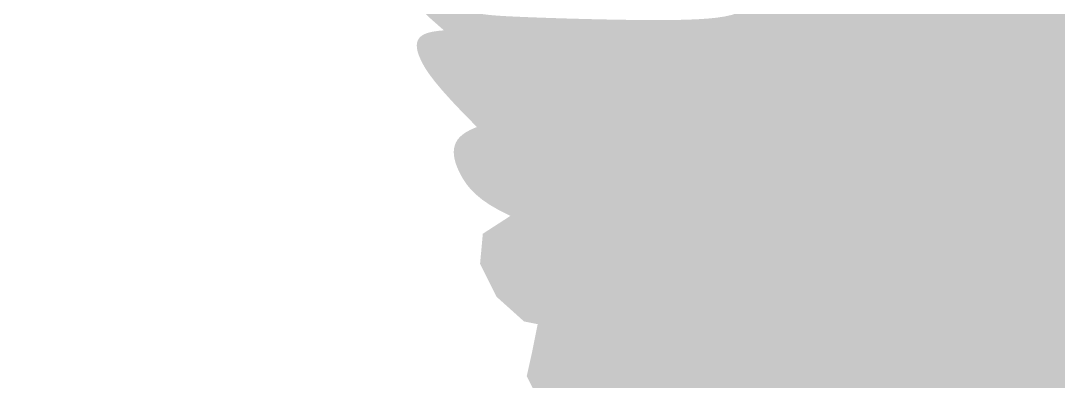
# Model space of a CAD drawing. Header units: millimetres. Extents: x -754 to 578, y -31 to 612.
# Drawn here: x -204.96 to -183.87, y 236.33 to 243.67 of the extents above; entities that cross this region are included whole.
import ezdxf

# ---------------------------------------------------------------- set-up
doc = ezdxf.new("R2010")
doc.units = ezdxf.units.MM
doc.layers.add('Images', color=7, linetype='Continuous')
doc.layers.add('magpiefill', color=3, linetype='Continuous')
picture_1 = doc.add_image_def('image11.jpg', size_in_pixel=(523, 700))

msp = doc.modelspace()

# ---------------------------------------------------------------- hatches: boundary and pattern name
at = {"layer": 'magpiefill', "true_color": 0x010101}
h = msp.add_hatch(color=18, dxfattribs=at)
h.dxf.hatch_style = 1
edge = h.paths.add_edge_path()
edge.add_line((-183.962828145885, 225.1641310465837), (-185.5509997714032, 225.0017711824827))
edge.add_line((-185.5509997714032, 225.0017711824827), (-188.2541343820467, 223.226319801045))
edge.add_line((-188.2541343820467, 223.2263198010449), (-193.81486294331, 219.2122550279875))
edge.add_line((-193.81486294331, 219.2122550279877), (-197.0586225035477, 216.124511711643))
edge.add_line((-197.0586225035477, 216.124511711643), (-197.5992474531419, 216.124511711643))
edge.add_line((-197.5992474531419, 216.124511711643), (-198.1398748684041, 216.587673721825))
edge.add_line((-198.1398748684041, 216.587673721825), (-198.2171070040602, 216.8964475407292))
edge.add_line((-198.2171070040602, 216.8964475407292), (-199.8389867841793, 215.6613509832867))
edge.add_line((-199.8389867841793, 215.6613509832867), (-202.0014915138921, 214.1174793251143))
edge.add_line((-202.0014915138921, 214.1174793251144), (-202.233187920861, 215.1209961592915))
edge.add_line((-202.233187920861, 215.1209961592915), (-202.1559557852048, 215.6613509832868))
edge.add_line((-202.1559557852048, 215.6613509832867), (-201.2291676916607, 216.6648665356382))
edge.add_line((-201.2291676916607, 216.6648665356383), (-200.9202391490357, 216.8964475407292))
edge.add_line((-200.9202391490357, 216.8964475407292), (-201.1519355560045, 217.0508344501813))
edge.add_line((-201.1519355560046, 217.0508344501814), (-202.6193510648109, 216.0473188978299))
edge.add_line((-202.6193510648109, 216.0473188978297), (-203.0055117430924, 216.3560927167339))
edge.add_line((-203.0055117430925, 216.3560927167339), (-203.0055117430925, 216.587673721825))
edge.add_line((-203.0055117430925, 216.587673721825), (-203.6233712940108, 216.587673721825))
edge.add_line((-203.6233712940108, 216.587673721825), (-203.8550677009796, 216.8964475407292))
edge.add_line((-203.8550677009797, 216.8964475407292), (-201.8470272425795, 217.9771571887196))
edge.add_line((-201.8470272425795, 217.9771571887196), (-201.4608665642984, 218.6718989221669))
edge.add_line((-201.4608665642984, 218.6718989221668), (-200.7657748777231, 219.289447841801))
edge.add_line((-200.765774877723, 219.289447841801), (-202.1559557852048, 219.0578668367099))
edge.add_line((-202.1559557852048, 219.0578668367098), (-201.0747034203484, 219.9841895752482))
edge.add_line((-201.0747034203484, 219.9841895752482), (-197.4447831818291, 222.0684160574158))
edge.add_line((-197.4447831818292, 222.0684160574159), (-194.0465593502788, 224.5386104541265))
edge.add_line((-194.0465593502788, 224.5386104541264), (-190.1849427047907, 226.7772238457459))
edge.add_line((-190.1849427047907, 226.7772238457459), (-187.8679712380968, 228.1667073126405))
edge.add_line((-187.8679712380967, 228.1667073126406), (-187.6362748311279, 229.0158372373657))
edge.add_line((-187.636274831128, 229.0158372373656), (-186.7867188732404, 229.5561920613607))
edge.add_line((-186.7867188732404, 229.5561920613607), (-185.8599307796966, 229.1702241468176))
edge.add_line((-185.8599307796966, 229.1702241468176), (-185.2420712287778, 229.2474182424565))
edge.add_line((-185.2420712287778, 229.2474182424565), (-183.9291224569526, 230.3281278904468))
edge.add_line((-183.9291224569526, 230.3281278904468), (-182.8478676264277, 231.0228696238943))
edge.add_line((-182.8478676264278, 231.0228696238942), (-182.7706354907716, 229.4789979657219))
edge.add_line((-182.7706354907716, 229.4789979657219), (-183.079566499065, 228.3210955039182))
edge.add_line((-183.079566499065, 228.3210955039181), (-183.3884950416903, 228.1667073126405))
edge.add_line((-183.3884950416903, 228.1667073126406), (-183.8518903212964, 228.3210955039183))
edge.add_line((-183.8518903212965, 228.3210955039181), (-184.4697474065468, 227.7035465842841))
edge.add_line((-184.4697474065468, 227.7035465842842), (-183.5164361165255, 226.8930303711103))
edge.add_line((-183.5164361165255, 226.8930303711103), (-183.3490394137245, 227.6180526684923))
edge.add_line((-183.3490394137245, 227.6180526684922), (-182.5678539787629, 228.064220236112))
edge.add_line((-182.567853978763, 228.064220236112), (-181.396077059155, 228.1199911820644))
edge.add_line((-181.3960770591549, 228.1199911820644), (-180.7264902479502, 227.8969073982545))
edge.add_line((-180.7264902479503, 227.8969073982547), (-180.7264902479503, 227.3949688846825))
edge.add_line((-180.7264902479503, 227.3949688846825), (-181.2844784353982, 227.1718851008727))
edge.add_line((-181.2844784353981, 227.1718851008726), (-182.3446591969174, 226.9488013170626))
edge.add_line((-182.3446591969174, 226.9488013170627), (-183.5722366612385, 226.0006952358709))
edge.add_line((-183.5722366612385, 226.0006952358708), (-183.5722366612385, 225.3314438844412))
edge.add_line((-183.5722366612385, 225.3314438844412), (-182.567853978763, 225.7218405061085))
edge.add_line((-182.567853978763, 225.7218405061085), (-180.1127015157901, 226.6699465873004))
edge.add_line((-180.1127015157901, 226.6699465873005), (-178.4945301011541, 227.5622817225397))
edge.add_line((-178.4945301011541, 227.5622817225397), (-176.8763611521869, 228.7334715875415))
edge.add_line((-176.8763611521869, 228.7334715875415), (-174.7559996291476, 230.2950580742105))
edge.add_line((-174.7559996291476, 230.2950580742105), (-175.8719784697115, 229.9046614525433))
edge.add_line((-175.8719784697114, 229.9046614525433), (-176.9321592312311, 229.514264830876))
edge.add_line((-176.9321592312311, 229.514264830876), (-178.048138071795, 229.7931195606384))
edge.add_line((-178.0481380717949, 229.7931195606384), (-179.0525207542704, 230.6296837499252))
edge.add_line((-179.0525207542705, 230.6296837499252), (-179.6663094864306, 231.856643279054))
edge.add_line((-179.6663094864305, 231.8566432790541), (-179.8895042682761, 233.2509169278657))
edge.add_line((-179.8895042682761, 233.2509169278656), (-179.6105089417179, 234.5336486847723))
edge.add_line((-179.6105089417179, 234.5336486847724), (-178.4387320221099, 235.8163804416791))
edge.add_line((-178.4387320221099, 235.816380441679), (-179.0525207542704, 235.593296657869))
edge.add_line((-179.0525207542705, 235.593296657869), (-181.9540652466025, 234.0874811171525))
edge.add_line((-181.9540652466025, 234.0874811171525), (-184.4650207199568, 232.6932074683409))
edge.add_line((-184.4650207199568, 232.6932074683409), (-185.8599924214104, 231.5777885492917))
edge.add_line((-185.8599924214104, 231.5777885492917), (-186.5853797773277, 230.5181418580203))
edge.add_line((-186.5853797773277, 230.5181418580204), (-187.3665652122892, 229.9046614525433))
edge.add_line((-187.3665652122892, 229.9046614525433), (-188.2035487262949, 229.6815776687334))
edge.add_line((-188.2035487262949, 229.6815776687335), (-188.7057413003667, 229.9046614525433))
edge.add_line((-188.7057413003667, 229.9046614525433), (-188.9847341612564, 230.239287128258))
edge.add_line((-188.9847341612564, 230.239287128258), (-188.9289360822122, 231.020079089767))
edge.add_line((-188.9289360822121, 231.0200790897669), (-188.3709478947642, 232.3028108466736))
edge.add_line((-188.3709478947643, 232.3028108466736), (-188.7615393794108, 233.1393750359607))
edge.add_line((-188.7615393794109, 233.1393750359607), (-188.8731380031681, 232.4143527385786))
edge.add_line((-188.873138003168, 232.4143527385786), (-189.3753281115713, 232.0797270628639))
edge.add_line((-189.3753281115713, 232.0797270628638), (-190.602905575892, 231.3547047654819))
edge.add_line((-190.602905575892, 231.3547047654819), (-190.9934970605385, 231.6335594952443))
edge.add_line((-190.9934970605385, 231.6335594952442), (-191.3840910108535, 231.856643279054))
edge.add_line((-191.3840910108535, 231.8566432790541), (-191.7746824955, 232.2470399007213))
edge.add_line((-191.7746824955, 232.2470399007213), (-191.942079198301, 232.8605203061983))
edge.add_line((-191.942079198301, 232.8605203061984), (-191.8862811192568, 233.2509169278657))
edge.add_line((-191.8862811192568, 233.2509169278656), (-192.3884712276605, 233.3624588197705))
edge.add_line((-192.3884712276606, 233.3624588197706), (-192.6674665542184, 233.5855426035804))
edge.add_line((-192.6674665542184, 233.5855426035804), (-193.0580605045337, 233.9759392252476))
edge.add_line((-193.0580605045337, 233.9759392252476), (-193.3928539101356, 234.4221067928675))
edge.add_line((-193.3928539101356, 234.4221067928674), (-193.2254572073347, 235.2586709821543))
edge.add_line((-193.2254572073347, 235.2586709821543), (-193.3928539101356, 235.2586709821543))
edge.add_line((-193.3928539101356, 235.2586709821543), (-193.8950440185394, 235.4259838200117))
edge.add_line((-193.8950440185394, 235.4259838200118), (-194.3972341269427, 235.8721513876314))
edge.add_line((-194.3972341269427, 235.8721513876314), (-194.6762294535009, 236.4298608471561))
edge.add_line((-194.6762294535009, 236.4298608471561), (-194.5646308297437, 236.9317993607283))
edge.add_line((-194.5646308297437, 236.9317993607283), (-194.4530346716554, 237.4895088202528))
edge.add_line((-194.4530346716554, 237.4895088202528), (-194.7320275325451, 237.5452797662053))
edge.add_line((-194.732027532545, 237.5452797662054), (-195.290018185661, 238.0472182797775))
edge.add_line((-195.290018185661, 238.0472182797775), (-195.6248115912634, 238.7164683493816))
edge.add_line((-195.6248115912634, 238.7164683493816), (-195.5690135122192, 239.3299487548587))
edge.add_line((-195.5690135122192, 239.3299487548587), (-194.6204313744567, 239.9434291603358))
edge.add_line((-194.6204313744567, 239.9434291603357), (-193.337053365423, 240.6126805117653))
edge.add_line((-193.337053365423, 240.6126805117654), (-192.4442717723732, 241.3377028091473))
edge.add_line((-192.4442717723732, 241.3377028091473), (-191.6630863374117, 242.0069541605769))
edge.add_line((-191.6630863374117, 242.006954160577), (-191.5514877136549, 242.1184960524818))
edge.add_line((-191.5514877136549, 242.1184960524819), (-191.2724923870967, 242.2300379443868))
edge.add_line((-191.2724923870967, 242.2300379443867), (-190.9376989814943, 242.5088926741491))
edge.add_line((-190.9376989814943, 242.5088926741491), (-190.8819009024502, 242.7319764579589))
edge.add_line((-190.8819009024501, 242.7319764579589), (-190.8819009024501, 242.8992892958163))
edge.add_line((-190.8819009024501, 242.8992892958164), (-190.9376989814943, 243.1223730796262))
edge.add_line((-190.9376989814943, 243.1223730796262), (-191.1050956842953, 243.2896859174837))
edge.add_line((-191.1050956842953, 243.2896859174837), (-191.2724923870967, 243.4012278093886))
edge.add_line((-191.2724923870967, 243.4012278093885), (-191.4956896346107, 243.4569987553411))
edge.add_line((-191.4956896346107, 243.4569987553411), (-191.3282929318093, 243.568540647246))
edge.add_line((-191.3282929318093, 243.568540647246), (-191.1050956842953, 243.568540647246))
edge.add_line((-191.1050956842953, 243.568540647246), (-190.8819009024501, 243.6243115931984))
edge.add_line((-190.8819009024501, 243.6243115931984), (-190.4913069521351, 243.6243115931984))
edge.add_line((-190.4913069521352, 243.6243115931984), (-190.2681121702897, 243.6243115931984))
edge.add_line((-190.2681121702897, 243.6243115931984), (-190.1007154674887, 243.6800825391509))
edge.add_line((-190.1007154674887, 243.6800825391508), (-189.9333187646873, 243.7916244310557))
edge.add_line((-189.9333187646873, 243.7916244310559), (-189.8217201409305, 244.0704791608182))
edge.add_line((-189.8217201409305, 244.0704791608182), (-189.7659195962179, 244.2377919986754))
edge.add_line((-189.7659195962179, 244.2377919986754), (-189.9891168437315, 244.4608757824854))
edge.add_line((-189.9891168437315, 244.4608757824855), (-190.7145041996488, 244.8512724041528))
edge.add_line((-190.7145041996488, 244.8512724041527), (-189.7659195962179, 244.6281886203427))
edge.add_line((-189.7659195962179, 244.6281886203427), (-189.2637294878142, 244.5166467284378))
edge.add_line((-189.2637294878141, 244.5166467284378), (-188.9847341612563, 244.6839595662952))
edge.add_line((-188.9847341612564, 244.6839595662952), (-188.9847341612564, 244.7955014582001))
edge.add_line((-188.9847341612564, 244.7955014582002), (-188.9847341612564, 245.0743561879625))
edge.add_line((-188.9847341612564, 245.0743561879625), (-189.1521333297258, 245.1858980798674))
edge.add_line((-189.1521333297258, 245.1858980798674), (-189.2637294878141, 245.4647528096297))
edge.add_line((-189.2637294878141, 245.4647528096298), (-188.817337458455, 245.4089818636772))
edge.add_line((-188.8173374584551, 245.4089818636772), (-188.5941426766099, 245.4089818636772))
edge.add_line((-188.5941426766099, 245.4089818636772), (-188.2593492710076, 245.4089818636772))
edge.add_line((-188.2593492710075, 245.4089818636772), (-188.2593492710075, 245.5205237555821))
edge.add_line((-188.2593492710075, 245.5205237555821), (-188.3151473500517, 245.855149431297))
edge.add_line((-188.3151473500517, 245.8551494312971), (-188.4267459738085, 246.0782319332814))
edge.add_line((-188.4267459738085, 246.0782319332813), (-188.4825440528526, 246.3570866630436))
edge.add_line((-188.4825440528527, 246.3570866630436), (-188.2035487262949, 246.3570866630436))
edge.add_line((-188.2035487262949, 246.3570866630436), (-187.9803539444493, 246.4128576089959))
edge.add_line((-187.9803539444493, 246.412857608996), (-187.8687553206925, 246.5801704468535))
edge.add_line((-187.8687553206925, 246.5801704468535), (-187.8129572416484, 246.9705670685208))
edge.add_line((-187.8129572416483, 246.9705670685208), (-187.7571591626042, 247.0821089604256))
edge.add_line((-187.7571591626042, 247.0821089604256), (-187.5339619150902, 247.0821089604256))
edge.add_line((-187.5339619150902, 247.0821089604256), (-187.3665652122892, 247.0821089604256))
edge.add_line((-187.3665652122892, 247.0821089604256), (-187.254966588532, 247.1936508523305))
edge.add_line((-187.2549665885319, 247.1936508523305), (-187.087569885731, 247.1936508523305))
edge.add_line((-187.087569885731, 247.1936508523305), (-187.0317718066868, 247.4725055820929))
edge.add_line((-187.0317718066868, 247.472505582093), (-187.0317718066868, 247.5840474739979))
edge.add_line((-187.0317718066868, 247.5840474739978), (-187.310767133245, 247.6955893659027))
edge.add_line((-187.310767133245, 247.6955893659027), (-187.087569885731, 247.8071312578076))
edge.add_line((-187.087569885731, 247.8071312578076), (-186.9201731829296, 247.8071312578076))
edge.add_line((-186.9201731829297, 247.8071312578076), (-186.6969784010845, 247.7513603118553))
edge.add_line((-186.6969784010845, 247.7513603118553), (-186.4179830745263, 247.6955893659027))
edge.add_line((-186.4179830745263, 247.6955893659027), (-186.0273915898798, 247.7513603118553))
edge.add_line((-186.0273915898798, 247.7513603118553), (-185.4694009367639, 247.8629022037602))
edge.add_line((-185.4694009367638, 247.8629022037601), (-185.1904056102057, 247.8629022037601))
edge.add_line((-185.1904056102056, 247.8629022037601), (-185.1904056102056, 247.6398184199503))
edge.add_line((-185.1904056102056, 247.6398184199504), (-185.1346075311615, 247.360963690188))
edge.add_line((-185.1346075311615, 247.360963690188), (-184.7440135808465, 247.1936508523305))
edge.add_line((-184.7440135808465, 247.1936508523305), (-184.2418234724428, 247.360963690188))
edge.add_line((-184.2418234724428, 247.360963690188), (-183.962828145885, 247.0263380144733))
edge.add_line((-183.962828145885, 247.0263380144733), (-183.5718396886035, 246.6374629196819))
edge.add_arc((-280.4371677586878, 190.0840839330436), 112.165843539517, 24.7196834331034, 30.277882808560207, ccw=False)
edge.add_arc((-176.7362248807561, 238.4804996146605), 2.34770697077903, 219.4264190677759, 277.5112522925736)
edge.add_arc((-174.1990015674482, 234.107992672581), 3.025916043660005, 76.09792839104102, 137.4828955815185, ccw=False)
edge.add_arc((-174.363699671963, 230.4072776329092), 6.697621683522432, 60.01917854986198, 82.34898294536907, ccw=False)
edge.add_arc((-174.27323199147, 226.3436893305659), 10.3885879204781, 55.16074552816218, 71.73216053091483, ccw=False)
edge.add_arc((-168.6272360603464, 229.9240189890295), 4.954608585265596, 86.65890143975243, 120.31950619075)
edge.add_arc((-167.1102780490694, 227.4735523597912), 7.836037325723806, 120.8490791888012, 144.9821508602809)
edge.add_arc((-172.469045772773, 231.4076116923318), 1.198890831365216, 152.0183299640194, 206.9559763139688)
edge.add_arc((-264.1162404005846, 120.4379487420404), 142.82303879835, 45.89312228263083, 50.63922831697852, ccw=False)
edge.add_line((-164.7115489902533, 222.9909971473013), (-164.823786222162, 222.5428978686437))
edge.add_line((-164.823786222162, 222.5428978686435), (-164.6563895193607, 222.3198140848337))
edge.add_line((-164.6563895193606, 222.3198140848338), (-164.1541969452888, 222.1525012469764))
edge.add_line((-164.1541969452888, 222.1525012469763), (-164.3215936480898, 221.8178755712616))
edge.add_line((-164.3215936480898, 221.8178755712616), (-164.0983988662447, 221.5390208414993))
edge.add_line((-164.0983988662447, 221.5390208414993), (-163.9868002424875, 221.2601661117369))
edge.add_line((-163.9868002424876, 221.2601661117369), (-164.3773941928025, 220.9255404360222))
edge.add_line((-164.3773941928025, 220.9255404360221), (-164.4331922718466, 220.5909147603072))
edge.add_line((-164.4331922718466, 220.5909147603072), (-164.2657955690457, 220.2562890845925))
edge.add_line((-164.2657955690457, 220.2562890845926), (-164.7121875984048, 220.0889762467352))
edge.add_line((-164.7121875984048, 220.0889762467351), (-165.158579627764, 220.20051813864))
edge.add_line((-165.158579627764, 220.20051813864), (-165.1027815487198, 219.8101215169728))
edge.add_line((-165.1027815487198, 219.8101215169728), (-165.7165678152119, 219.6428086791155))
edge.add_line((-165.7165678152119, 219.6428086791155), (-165.9955631417701, 219.8101215169727))
edge.add_line((-165.99556314177, 219.8101215169728), (-166.162959844571, 219.8658924629253))
edge.add_line((-166.162959844571, 219.8658924629253), (-166.330356547372, 219.6428086791155))
edge.add_line((-166.330356547372, 219.6428086791155), (-166.6093518739302, 219.4197248953054))
edge.add_line((-166.6093518739302, 219.4197248953054), (-166.8883472004883, 219.5312667872105))
edge.add_line((-166.8883472004884, 219.5312667872106), (-167.6137345564057, 219.0293282736384))
edge.add_line((-167.6137345564057, 219.0293282736384), (-167.6137345564057, 219.2524120574482))
edge.add_line((-167.6137345564057, 219.2524120574483), (-168.1159246648091, 219.6985796250679))
edge.add_line((-168.115924664809, 219.6985796250678), (-168.115924664809, 219.9216634088778))
edge.add_line((-168.115924664809, 219.9216634088778), (-168.2275232885662, 219.8101215169727))
edge.add_line((-168.2275232885662, 219.8101215169728), (-168.5623166941682, 219.3081830034006))
edge.add_line((-168.5623166941682, 219.3081830034006), (-168.5623166941682, 218.9735573276859))
edge.add_line((-168.5623166941682, 218.9735573276858), (-168.5623166941682, 218.2485350303039))
edge.add_line((-168.5623166941682, 218.2485350303039), (-168.9529081788147, 218.2485350303039))
edge.add_line((-168.9529081788147, 218.2485350303039), (-169.1203048816161, 218.4158478681612))
edge.add_line((-169.1203048816161, 218.4158478681611), (-169.1761054263287, 218.527389760066))
edge.add_line((-169.1761054263287, 218.527389760066), (-169.7340936137762, 218.6947025979234))
edge.add_line((-169.7340936137762, 218.6947025979235), (-170.0130889403344, 218.862015435781))
edge.add_line((-170.0130889403343, 218.862015435781), (-170.1246875640915, 218.7504735438761))
edge.add_line((-170.1246875640915, 218.7504735438761), (-170.1246875640915, 218.4716188141137))
edge.add_line((-170.1246875640915, 218.4716188141137), (-170.4594809696935, 218.0254512464938))
edge.add_line((-170.4594809696935, 218.0254512464938), (-170.6826757515391, 218.1927640843513))
edge.add_line((-170.6826757515391, 218.1927640843514), (-170.6826757515391, 218.3600769222088))
edge.add_line((-170.6826757515391, 218.3600769222088), (-171.3522650284122, 218.1927640843513))
edge.add_line((-171.3522650284123, 218.1927640843514), (-171.6870584340146, 217.8023674626841))
edge.add_line((-171.6870584340145, 217.8023674626841), (-172.412443324263, 217.5235127329217))
edge.add_line((-172.4124433242631, 217.5235127329217), (-172.7472367298654, 217.6908255707791))
edge.add_line((-172.7472367298654, 217.6908255707792), (-172.9146358983352, 217.9696803005416))
edge.add_line((-172.9146358983353, 217.9696803005415), (-173.1936287592246, 217.9696803005415))
edge.add_line((-173.1936287592246, 217.9696803005415), (-173.8074174913851, 217.4677417869694))
edge.add_line((-173.8074174913851, 217.4677417869693), (-174.3654081445014, 216.9100323274446))
edge.add_line((-174.3654081445014, 216.9100323274446), (-174.9233963319489, 216.240780976015))
edge.add_line((-174.923396331949, 216.240780976015), (-175.3697883613081, 215.6830715164905))
edge.add_line((-175.3697883613081, 215.6830715164905), (-175.7603823116231, 215.2926761766488))
edge.add_line((-175.760382311623, 215.2926761766487), (-176.3183704990709, 215.1253633387913))
edge.add_line((-176.318370499071, 215.1253633387913), (-176.8205630731428, 215.2369052306962))
edge.add_line((-176.8205630731428, 215.2369052306962), (-177.1553564787451, 215.5715296245856))
edge.add_line((-177.1553564787451, 215.5715296245856), (-177.4901498843475, 215.9061553003003))
edge.add_line((-177.4901498843474, 215.9061553003003), (-177.6575465871484, 216.4080938138725))
edge.add_line((-177.6575465871484, 216.4080938138725), (-177.9365419137065, 216.7984904355397))
edge.add_line((-177.9365419137066, 216.7984904355398), (-178.2155372402648, 216.8542613814923))
edge.add_line((-178.2155372402648, 216.8542613814923), (-178.5503306458671, 216.9658032733972))
edge.add_line((-178.5503306458671, 216.9658032733971), (-178.8293235067565, 216.9658032733971))
edge.add_line((-178.8293235067565, 216.9658032733971), (-179.3315160808286, 217.7465965167317))
edge.add_line((-179.3315160808286, 217.7465965167318), (-179.8337061892319, 218.4158478681612))
edge.add_line((-179.8337061892319, 218.4158478681611), (-180.0569009710771, 218.4158478681611))
edge.add_line((-180.0569009710771, 218.4158478681611), (-180.5032930004366, 218.6389316519711))
edge.add_line((-180.5032930004367, 218.6389316519711), (-181.2844784353982, 219.3639539493531))
edge.add_line((-181.2844784353981, 219.3639539493531), (-181.5076756829117, 219.6985796250679))
edge.add_line((-181.5076756829117, 219.6985796250678), (-181.6192718410001, 219.9216634088778))
edge.add_line((-181.6192718410001, 219.9216634088778), (-181.6750723857131, 220.2562890845925))
edge.add_line((-181.6750723857131, 220.2562890845926), (-181.8982671675583, 220.2562890845926))
edge.add_line((-181.8982671675583, 220.2562890845926), (-182.400457275962, 220.4236019224501))
edge.add_line((-182.400457275962, 220.42360192245), (-182.4562578206746, 220.5351438143549))
edge.add_line((-182.4562578206746, 220.5351438143549), (-182.6794526025198, 220.8697694900696))
edge.add_line((-182.6794526025198, 220.8697694900696), (-182.735250681564, 220.9813113819745))
edge.add_line((-182.735250681564, 220.9813113819745), (-183.0142460081221, 221.5947917874516))
edge.add_line((-183.0142460081222, 221.5947917874516), (-183.3490394137245, 221.8178755712616))
edge.add_line((-183.3490394137245, 221.8178755712616), (-183.5164361165254, 221.9851884091189))
edge.add_line((-183.5164361165255, 221.9851884091189), (-183.7396333640394, 222.3198140848338))
edge.add_line((-183.7396333640395, 222.3198140848338), (-183.8512319877963, 222.7659816524535))
edge.add_line((-183.8512319877963, 222.7659816524535), (-183.8512319877963, 223.0448351003903))
edge.add_line((-183.8512319877963, 223.0448351003903), (-183.4606380374813, 223.602544559915))
edge.add_line((-183.4606380374813, 223.6025445599149), (-183.6280347402826, 223.5467736139623))
edge.add_line((-183.6280347402827, 223.5467736139624), (-184.0186286905976, 223.9929411815822))
edge.add_line((-184.0186286905976, 223.9929411815822), (-184.0744267696418, 224.3833378032494))
edge.add_line((-184.0744267696418, 224.3833378032495), (-183.6280347402827, 225.0525891546789))
edge.add_line((-183.6280347402827, 225.0525891546788), (-183.962828145885, 225.1641310465837))
at = {"layer": 'magpiefill'}
h = msp.add_hatch(color=253, dxfattribs=at)
h.dxf.hatch_style = 1
h.paths.add_polyline_path([(-189.9891168437315, 244.4608757824855), (-190.7145041996489, 244.8512724041528), (-191.1221660728763, 244.8824578763254), (-191.5973737918874, 244.9171463003118), (-192.1226932597662, 244.9537842128879), (-192.680690379596, 244.9908181508299), (-193.2539310544603, 245.0266946509138), (-193.8249811874427, 245.0598602499154), (-194.3764066816267, 245.0887614846111), (-194.8907734400959, 245.1118448917769), (-195.3538005872879, 245.1275727699858), (-195.763820133057, 245.1344704649988), (-196.1223173086115, 245.1310790843741), (-196.4307773451596, 245.1159397356695), (-196.6906854739098, 245.0875935264432), (-196.9035269260704, 245.0445815642531), (-197.0707869328498, 244.9854449566572), (-197.1939507254563, 244.9087248112138), (-197.2737033757229, 244.8129293369351), (-197.3075293179818, 244.696435148652), (-197.29211282719, 244.5575859626499), (-197.2241381783043, 244.3947254952138), (-197.1002896462816, 244.206197462629), (-196.917251506079, 243.9903455811808), (-196.671708032653, 243.7455135671543), (-196.360343500961, 243.470045136835), (-196.2745365863145, 243.4772697325817), (-196.0412689838373, 243.4882200241045), (-195.7473626511261, 243.4950239887231), (-195.3846231578686, 243.4978095999668), (-194.949688706252, 243.4968341441845), (-194.4585280284637, 243.4928721590008), (-193.9319424891907, 243.4868274948601), (-193.3907334531205, 243.4796040022062), (-192.8557022849401, 243.4721055314833), (-192.3476503493368, 243.4652359331354), (-191.887379010998, 243.4598990576066), (-191.495689634611, 243.456998755341), (-191.3282929318093, 243.568540647246), (-191.1050956842953, 243.568540647246), (-190.8819009024501, 243.6243115931984), (-190.4913069521352, 243.6243115931984), (-190.2681121702897, 243.6243115931984), (-190.1007154674887, 243.6800825391508), (-189.9333187646873, 243.7916244310559), (-189.8217201409305, 244.0704791608182), (-189.7659195962179, 244.2377919986754)])
h.paths.add_polyline_path([(-196.1205071073604, 244.3406001950388), (-196.1144722422472, 244.4085711204821), (-196.0970505667393, 244.4745712534632), (-196.0660569015521, 244.5377047819581), (-196.018981704056, 244.5971526779533), (-195.9533154316215, 244.6520959134351), (-195.866548541619, 244.7017154603901), (-195.7561714914188, 244.7451922908045), (-195.6196747383913, 244.7817073766647), (-195.454548739907, 244.8104416899573), (-195.2593253278921, 244.8308492114698), (-195.0367018324958, 244.8434759571955), (-194.7904169584234, 244.8491409519284), (-194.5242094103798, 244.8486632204628), (-194.2418178930703, 244.8428617875931), (-193.9469811111999, 244.8325556781137), (-193.6434377694737, 244.8185639168186), (-193.334926572597, 244.8017055285023), (-193.0251520805915, 244.7826630348999), (-192.7176822747463, 244.761572945509), (-192.4160509916673, 244.7384352667683), (-192.1237920679604, 244.7132500051165), (-191.8444393402315, 244.6860171669921), (-191.5815266450863, 244.6567367588338), (-191.3385878191309, 244.62540878708), (-191.119156698971, 244.5920332581696), (-190.925913538053, 244.5565931135793), (-190.7581242571861, 244.5190030349403), (-190.6142011940196, 244.4791606389217), (-190.4925566862031, 244.436963542193), (-190.3916030713861, 244.3923093614237), (-190.3097526872183, 244.3450957132828), (-190.245417871349, 244.2952202144399), (-190.197010961428, 244.2425804815642), (-190.1633540148273, 244.1872874216143), (-190.1449079678098, 244.1303051027042), (-190.1425434763611, 244.0728108832375), (-190.157131196467, 244.0159821216172), (-190.1895417841127, 243.9609961762469), (-190.2406458952841, 243.9090304055298), (-190.3113141859666, 243.8612621678691), (-190.4024173121458, 243.8188688216682), (-190.5149283599803, 243.7827632460589), (-190.6502301363205, 243.7528004030866), (-190.8098078781895, 243.7285707755252), (-190.9951468226108, 243.7096648461487), (-191.2077322066079, 243.6956730977308), (-191.4490492672038, 243.6861860130457), (-191.720583241422, 243.680794074867), (-192.0238193662859, 243.6790877659688), (-192.3583479201344, 243.680649038522), (-192.7161793465692, 243.6850257222867), (-193.0874291305075, 243.6917571164192), (-193.4622127568667, 243.7003825200766), (-193.830645710564, 243.7104412324156), (-194.1828434765168, 243.7214725525931), (-194.5089215396423, 243.733015779766), (-194.7989953848579, 243.744610213091), (-195.045647357645, 243.7560510971745), (-195.2513272457415, 243.7681574584203), (-195.4209516974496, 243.7820042686818), (-195.5594373610712, 243.7986664998125), (-195.6717008849083, 243.8192191236655), (-195.7626589172632, 243.8447371120944), (-195.837228106438, 243.8762954369525), (-195.9003251007345, 243.9149690700931), (-195.9559532133114, 243.9614405327147), (-196.0044624167531, 244.0148225433961), (-196.0452893485003, 244.0738353700613), (-196.0778706459938, 244.1371992806343), (-196.1016429466745, 244.2036345430388), (-196.1160428879831, 244.2718614251991)], flags=16)
h = msp.add_hatch(color=253, dxfattribs=at)
h.dxf.hatch_style = 1
h.paths.add_polyline_path([(-190.8819009024501, 242.8992892958164), (-190.9376989814943, 243.1223730796262), (-191.1050956842953, 243.2896859174837), (-191.2724923870967, 243.4012278093885), (-191.49568963461, 243.456998755341), (-191.887379010998, 243.4598990576066), (-192.347650349337, 243.4652359331354), (-192.8557022849401, 243.4721055314833), (-193.3907334531205, 243.4796040022062), (-193.9319424891907, 243.4868274948601), (-194.4585280284637, 243.4928721590008), (-194.949688706252, 243.4968341441845), (-195.3846231578686, 243.4978095999668), (-195.7473626511261, 243.4950239887231), (-196.0412689838373, 243.4882200241045), (-196.2745365863145, 243.4772697325817), (-196.4553598888706, 243.462045140625), (-196.5919333218181, 243.4424182747048), (-196.6924513154696, 243.4182611612917), (-196.7651083001377, 243.3894458268562), (-196.818098706135, 243.3558442978686), (-196.8582853691027, 243.3172902082577), (-196.8872047459965, 243.2734636217853), (-196.9050616991005, 243.2240062096711), (-196.9120610906991, 243.1685596431352), (-196.9084077830766, 243.1067655933975), (-196.8943066385171, 243.0382657316779), (-196.869962519305, 242.9627017291964), (-196.8355802877245, 242.8797152571729), (-196.7903179641621, 242.7881593708641), (-196.7291462014139, 242.683732661675), (-196.6459888103783, 242.5613451050471), (-196.5347696019538, 242.4159066764222), (-196.3894123870387, 242.2423273512416), (-196.2038409765314, 242.0355171049473), (-195.9719791813303, 241.7903859129807), (-195.687750812334, 241.5018437507835), (-195.5987695550617, 241.5343212568377), (-195.4560586795149, 241.5779473644854), (-195.2937324437758, 241.6204217007094), (-195.1122517821691, 241.6618210554221), (-194.9120776290193, 241.702222218536), (-194.6936709186509, 241.7417019799636), (-194.4574925853887, 241.7803371296173), (-194.204003563557, 241.8182044574095), (-193.9336647874805, 241.8553807532528), (-193.647772266896, 241.8917195053486), (-193.3509623131892, 241.9261809950553), (-193.0487063131582, 241.9575022020199), (-192.7464756536008, 241.9844201058897), (-192.4497417213151, 242.005671686312), (-192.1639759030989, 242.0199939229342), (-191.8946495857504, 242.0261237954032), (-191.6472341560675, 242.0227982833665), (-191.5514877136549, 242.1184960524819), (-191.2724923870967, 242.2300379443867), (-190.9376989814943, 242.5088926741491), (-190.8819009024501, 242.7319764579589)])
h.paths.add_polyline_path([(-195.4900579931707, 242.7194581963735), (-195.4732936088718, 242.7912597917345), (-195.446900796068, 242.8589662212731), (-195.4110844112287, 242.9221679774213), (-195.3660493108228, 242.9804555526107), (-195.31200035132, 243.033419439273), (-195.2491423891892, 243.0806501298404), (-195.1772705611771, 243.1218831514796), (-195.0945411251396, 243.1574341702987), (-194.99870061921, 243.1877638871407), (-194.8874955815214, 243.2133330028489), (-194.7586725502069, 243.2346022182666), (-194.6099780634, 243.2520322342367), (-194.4391586592338, 243.2660837516025), (-194.2439608758415, 243.2772174712073), (-194.0236250238235, 243.2858087787442), (-193.7833665036495, 243.2918917993075), (-193.5298944882561, 243.2954153428416), (-193.2699181505803, 243.2963282192905), (-193.0101466635587, 243.2945792385989), (-192.7572892001281, 243.2901172107107), (-192.5180549332255, 243.2828909455708), (-192.2991530357874, 243.272849253123), (-192.1058245165535, 243.2599494755245), (-191.9374377274749, 243.244183083782), (-191.7918928563056, 243.2255500811146), (-191.6670900907994, 243.2040504707417), (-191.5609296187102, 243.1796842558827), (-191.471311627792, 243.1524514397568), (-191.3961363057985, 243.1223520255835), (-191.3333038404837, 243.0893860165818), (-191.2809875654373, 243.053613136093), (-191.2384533975914, 243.0153319879466), (-191.205240399714, 242.9749008960933), (-191.1808876345729, 242.9326781844845), (-191.1649341649363, 242.8890221770711), (-191.156919053572, 242.8442911978044), (-191.1563813632478, 242.7988435706355), (-191.1628601567319, 242.7530376195155), (-191.1760822843117, 242.707223137256), (-191.196525746354, 242.6617157921114), (-191.2248563307449, 242.6168227211961), (-191.261739825371, 242.572851061625), (-191.3078420181184, 242.530107950513), (-191.3638286968735, 242.4889005249749), (-191.4303656495227, 242.4495359221251), (-191.5081186639524, 242.4123212790785), (-191.5978303538282, 242.3774613539116), (-191.700550635934, 242.344751388548), (-191.8174062528334, 242.3138842458728), (-191.9495239470897, 242.2845527887714), (-192.0980304612662, 242.256449880129), (-192.2640525379263, 242.2292683828307), (-192.4487169196333, 242.202701159762), (-192.6531503489508, 242.176441073808), (-192.8772077252702, 242.1502663030038), (-193.1156565752959, 242.1242962859837), (-193.3619925825603, 242.0987357765317), (-193.6097114305961, 242.0737895284322), (-193.8523088029351, 242.0496622954689), (-194.0832803831106, 242.0265588314262), (-194.2961218546544, 242.004683890088), (-194.4843289010995, 241.9842422252387), (-194.643129981536, 241.9656433503483), (-194.774684657287, 241.9501158176315), (-194.8828852652331, 241.9390929389896), (-194.9716241422552, 241.9340080263234), (-195.044793625234, 241.9362943915338), (-195.1062860510505, 241.947385346522), (-195.1599937565854, 241.9687142031887), (-195.2098090787194, 242.0017142734352), (-195.2587622366994, 242.0472472511662), (-195.3064349792352, 242.103888358303), (-195.351546937403, 242.1696411987708), (-195.3928177422786, 242.2425093764949), (-195.4289670249378, 242.3204964954004), (-195.4587144164567, 242.4016061594124), (-195.480779547911, 242.4838419724564), (-195.4938820503768, 242.5652075384574), (-195.4969890924954, 242.6439709427584)], flags=16)
h = msp.add_hatch(color=255, dxfattribs=at)
h.dxf.hatch_style = 1
h.paths.add_polyline_path([(-191.196525746354, 242.6617157921114), (-191.1760822843117, 242.707223137256), (-191.1628601567319, 242.7530376195155), (-191.1563813632478, 242.7988435706355), (-191.156919053572, 242.8442911978044), (-191.1649341649363, 242.8890221770711), (-191.1808876345729, 242.9326781844845), (-191.205240399714, 242.9749008960933), (-191.2384533975914, 243.0153319879466), (-191.2809875654373, 243.053613136093), (-191.3333038404837, 243.0893860165818), (-191.3961363057985, 243.1223520255835), (-191.4713116277919, 243.1524514397568), (-191.5609296187102, 243.1796842558827), (-191.6670900907994, 243.2040504707417), (-191.7918928563056, 243.2255500811146), (-191.9374377274749, 243.244183083782), (-192.1058245165535, 243.2599494755245), (-192.2991530357874, 243.272849253123), (-192.5180549332255, 243.2828909455708), (-192.7572892001281, 243.2901172107107), (-193.0101466635587, 243.2945792385989), (-193.2699181505803, 243.2963282192905), (-193.5298944882561, 243.2954153428416), (-193.7833665036495, 243.2918917993075), (-194.0236250238235, 243.2858087787442), (-194.2439608758415, 243.2772174712073), (-194.4391586592338, 243.2660837516025), (-194.6099780634, 243.2520322342367), (-194.7586725502069, 243.2346022182666), (-194.8874955815214, 243.2133330028489), (-194.99870061921, 243.1877638871407), (-195.0945411251396, 243.1574341702987), (-195.1772705611771, 243.1218831514796), (-195.2491423891892, 243.0806501298404), (-195.31200035132, 243.033419439273), (-195.3660493108228, 242.9804555526107), (-195.4110844112287, 242.9221679774213), (-195.446900796068, 242.8589662212731), (-195.4732936088718, 242.7912597917345), (-195.4900579931707, 242.7194581963735), (-195.4969890924954, 242.6439709427584), (-195.4938820503768, 242.5652075384574), (-195.480779547911, 242.4838419724564), (-195.4587144164567, 242.4016061594124), (-195.4289670249378, 242.3204964954004), (-195.3928177422786, 242.2425093764949), (-195.351546937403, 242.1696411987708), (-195.3064349792352, 242.103888358303), (-195.2587622366994, 242.0472472511662), (-195.2098090787194, 242.0017142734352), (-195.1599937565854, 241.9687142031887), (-195.1062860510505, 241.947385346522), (-195.044793625234, 241.9362943915338), (-194.9716241422552, 241.9340080263234), (-194.8828852652331, 241.9390929389896), (-194.774684657287, 241.9501158176315), (-194.643129981536, 241.9656433503483), (-194.4843289010995, 241.9842422252387), (-194.2961218546545, 242.004683890088), (-194.0832803831105, 242.0265588314262), (-193.8523088029351, 242.0496622954689), (-193.6097114305958, 242.0737895284322), (-193.3619925825603, 242.0987357765317), (-193.1156565752959, 242.1242962859837), (-192.8772077252702, 242.1502663030038), (-192.6531503489508, 242.176441073808), (-192.4487169196333, 242.202701159762), (-192.2640525379261, 242.2292683828307), (-192.0980304612661, 242.256449880129), (-191.9495239470897, 242.2845527887714), (-191.8174062528334, 242.3138842458728), (-191.700550635934, 242.344751388548), (-191.5978303538282, 242.3774613539116), (-191.5081186639524, 242.4123212790785), (-191.4303656495227, 242.4495359221251), (-191.3638286968735, 242.4889005249749), (-191.3078420181184, 242.530107950513), (-191.261739825371, 242.572851061625), (-191.2248563307449, 242.6168227211961)])
h = msp.add_hatch(color=253, dxfattribs=at)
h.dxf.hatch_style = 1
h.paths.add_polyline_path([(-194.0936846412147, 240.4791858868814), (-194.2979168383813, 240.5982521937262), (-194.444221003706, 240.7143745631496), (-194.5390423271793, 240.8265420957379), (-194.5888259987913, 240.9337438920773), (-194.6000172085325, 241.0349690527542), (-194.5790611463934, 241.1292066783547), (-194.532403002364, 241.2154458694651), (-194.465814953351, 241.2929380570011), (-194.3823771239259, 241.3619839931976), (-194.2844966255759, 241.4231467606186), (-194.1745805697885, 241.4769894418281), (-194.0550360680514, 241.5240751193904), (-193.9282702318518, 241.5649668758697), (-193.7966901726772, 241.6002277938303), (-193.6627030020152, 241.6304209558359), (-193.5285749892596, 241.6559942692404), (-193.3960090354302, 241.6769349405536), (-193.2665671994531, 241.6931150010752), (-193.1418115402547, 241.7044064821045), (-193.0233041167609, 241.7106814149409), (-192.912606987898, 241.7118118308839), (-192.8112822125921, 241.7076697612327), (-192.7208918497695, 241.6981272372869), (-192.6424729172125, 241.6831357663488), (-192.5749622681273, 241.6629647597321), (-192.5167717145763, 241.637963104754), (-192.4663130686222, 241.6084796887312), (-192.4219981423272, 241.5748633989804), (-192.3822387477539, 241.5374631228184), (-192.3454466969647, 241.4966277475621), (-192.310033802022, 241.4527061605284), (-191.6630863374117, 242.006954160577), (-191.6472341560675, 242.0227982833665), (-191.8946495857504, 242.0261237954032), (-192.1639759030989, 242.0199939229342), (-192.4497417213151, 242.005671686312), (-192.7464756536008, 241.9844201058897), (-193.0487063131582, 241.9575022020199), (-193.3509623131892, 241.9261809950553), (-193.647772266896, 241.8917195053486), (-193.9336647874805, 241.8553807532528), (-194.204003563557, 241.8182044574095), (-194.4574925853887, 241.7803371296173), (-194.693670918651, 241.7417019799636), (-194.9120776290192, 241.702222218536), (-195.1122517821692, 241.6618210554221), (-195.2937324437758, 241.6204217007094), (-195.4560586795149, 241.5779473644854), (-195.5987695550617, 241.5343212568377), (-195.72171996157, 241.489445260542), (-195.8260280921062, 241.4431359491259), (-195.9131279652153, 241.3951885688055), (-195.9844535994417, 241.3453983657966), (-196.0414390133305, 241.2935605863151), (-196.0855182254264, 241.239470476577), (-196.1181252542741, 241.1829232827981), (-196.1406941184184, 241.1237142511943), (-196.1544369046857, 241.0616386263718), (-196.159677973029, 240.9964916464985), (-196.156519751683, 240.9280685481322), (-196.1450646688822, 240.856164567831), (-196.1254151528613, 240.7805749421528), (-196.0976736318549, 240.7010949076557), (-196.0619425340978, 240.6175197008976), (-196.0183242878244, 240.5296445584366), (-195.9661561088849, 240.4373561838812), (-195.9017143635909, 240.340907149041), (-195.8205102058695, 240.2406414927766), (-195.7180547896482, 240.136903253948), (-195.5898592688538, 240.0300364714159), (-195.4314347974136, 239.9203851840402), (-195.2382925292548, 239.8082934306814), (-195.0059436183043, 239.6941052501998), (-194.6204313744567, 239.9434291603357), (-193.8250792222157, 240.3581865420292)])
h = msp.add_hatch(color=251, dxfattribs=at)
h.dxf.hatch_style = 1
h.paths.add_polyline_path([(-191.1282997016226, 241.0754027875891), (-189.1374459670265, 241.8050166276348), (-191.0459192445738, 241.4870976928538), (-192.7631204926443, 241.0787677756656), (-193.337053365423, 240.6126805117654), (-192.3640016648176, 240.7460478807683)])
h.paths.add_polyline_path([(-190.2221171203553, 239.4286282534856), (-186.8445330589641, 241.1577415142942), (-189.0687956142087, 240.3343542472424), (-191.5401995405987, 239.5109669801907), (-193.5173231709641, 239.3462895267803), (-195.5670697045412, 239.331205881548), (-195.5690135122192, 239.3299487548587), (-195.6248115912634, 238.7164683493816), (-195.290018185661, 238.0472182797775), (-194.732027532545, 237.5452797662054), (-194.4530346716554, 237.4895088202528), (-193.1054208857217, 238.2758860796131)])
h.paths.add_polyline_path([(-189.974978195476, 237.699514992677), (-186.9269135160125, 239.7579831603063), (-190.4692584915006, 238.0288698994975), (-193.0230404286732, 237.2054826324457), (-194.497028497326, 237.2696466569177), (-194.5646308297437, 236.9317993607283), (-194.6762294535009, 236.4298608471561), (-194.3972341269427, 235.8721513876314), (-193.8950440185394, 235.4259838200118), (-193.3928539101356, 235.2586709821543), (-193.2701817998185, 235.2586709821543), (-192.3640016648176, 236.0527404585731)])
h.paths.add_polyline_path([(-190.5516389485494, 235.0646757381112), (-187.4211938120373, 237.699514992677), (-191.0459192445738, 235.476369371637), (-193.2898434055632, 234.9369012768908), (-193.3928539101356, 234.4221067928674), (-193.0580605045337, 233.9759392252476), (-192.6674665542184, 233.5855426035804), (-192.3884712276606, 233.3624588197706), (-192.2024438331734, 233.3211401096247), (-191.9520993795751, 233.7472548390895)])
h.paths.add_polyline_path([(-189.8102172813788, 233.9942710192051), (-189.8102172813788, 234.6529808328465), (-190.8811583304769, 233.4178999322689), (-191.9086922424056, 233.0941153512719), (-191.942079198301, 232.8605203061984), (-191.7746824955, 232.2470399007213), (-191.3840910108535, 231.8566432790541), (-190.9745569760574, 231.6227420575744), (-189.4806954531851, 232.6768513919222), (-191.1282997016226, 232.4298352118066)])
h.paths.add_polyline_path([(-187.2564328979404, 233.8295935657947), (-188.601221556682, 232.7960082328653), (-188.3709478947643, 232.3028108466736)], flags=17)
h.paths.add_polyline_path([(-186.1565892562176, 231.1445195488311), (-186.1031113917939, 232.1004803049861), (-185.1145507997442, 234.4883033794362), (-186.9269135160125, 231.9358028515757), (-188.9494230603227, 230.7334013385199), (-188.9847341612564, 230.239287128258), (-188.7057413003667, 229.9046614525433), (-188.2035487262949, 229.6815776687335), (-187.3665652122892, 229.9046614525433), (-186.5853797773277, 230.5181418580204)])
h.paths.add_polyline_path([(-183.0550467123307, 224.5253161763709), (-179.5127017368422, 226.0074132570641), (-181.3250644531111, 225.4310421701279), (-183.8979348996448, 224.6479424886901), (-184.0744267696418, 224.3833378032495), (-184.0186286905976, 223.9929411815822), (-183.8646907605357, 223.8171009982799)])
h.paths.add_polyline_path([(-182.4783859592574, 223.0432190956778), (-180.8307841570861, 223.4549127292035), (-178.6889020588899, 224.8546710831917), (-181.9017252061842, 223.7019289093191), (-183.6094627078541, 223.3900452971621), (-183.8512319877963, 223.0448351003903), (-183.8512319877963, 222.7659816524535), (-183.7396333640395, 222.3198140848338), (-183.5164361165255, 221.9851884091189), (-183.3490394137245, 221.8178755712616), (-183.1600049913315, 221.6919157598911), (-182.6431468733543, 222.3021705553313)])
h.paths.add_polyline_path([(-180.9955450711828, 221.4787820165407), (-179.5127017368422, 222.137493101921), (-177.9474803917197, 223.4549127292035), (-181.1603059852798, 221.9728156485104), (-182.9464931806779, 221.4458106824077), (-182.735250681564, 220.9813113819745), (-182.6794526025198, 220.8697694900696), (-182.4562578206746, 220.5351438143549), (-182.400457275962, 220.42360192245), (-181.8982671675583, 220.2562890845926), (-181.736966738353, 220.2562890845926), (-181.3250644531108, 220.6553947494887)])
h.paths.add_polyline_path([(-177.3708196386463, 221.3141045631303), (-174.5698963303284, 223.7842676360243), (-176.7117784285247, 222.3021705553313), (-180.0893624899154, 220.5730560227837), (-181.6435291616821, 220.0671301308604), (-181.6192718410001, 219.9216634088778), (-181.5076756829117, 219.6985796250678), (-181.2844784353981, 219.3639539493531), (-180.5032930004367, 218.6389316519711), (-180.0569009710771, 218.4158478681611), (-180.006982032867, 218.4158478681611), (-179.6774626509395, 219.0086202153852), (-179.1831823549146, 219.8320074824371)])
h.paths.add_polyline_path([(-175.8055982935234, 220.3260398426682), (-173.7460942061095, 222.8785416422675), (-177.0412978104522, 220.1613623892579), (-179.7852961399255, 218.3513334733552), (-179.3315160808286, 217.7465965167316), (-178.8293235067565, 216.9658032733971), (-178.5503306458671, 216.9658032733971), (-178.2155372402648, 216.8542613814923), (-177.7827194776224, 218.1028942216283)])
h.paths.add_polyline_path([(-174.48751587328, 218.9262814886802), (-171.8513510327928, 222.7138641888571), (-173.1694334530362, 221.2317658364253), (-175.3113155512324, 219.1732976687956), (-177.0412978104522, 216.9501520477559), (-177.884031772934, 216.7250132851739), (-177.6575465871484, 216.4080938138725), (-177.4901498843474, 215.9061553003003), (-177.1553564787451, 215.5715296245856), (-176.8205630731428, 215.2369052306962), (-176.318370499071, 215.1253633387913), (-175.760382311623, 215.2926761766487), (-175.7364817754429, 215.3165645598071), (-175.5584569223781, 217.032490774461)])
h.paths.add_polyline_path([(-171.6865925649621, 219.6673300290267), (-171.1099318118888, 221.7257994683949), (-172.9222920818909, 218.9262814886802), (-173.7460942061095, 218.0205554949232), (-174.1592918787028, 217.1160447230928), (-173.8074174913851, 217.4677417869693), (-173.1936287592246, 217.9696803005415), (-172.9146358983353, 217.9696803005415), (-172.5927726999629, 218.3499104017439)])
h.paths.add_polyline_path([(-170.2861296876698, 220.0790236625526), (-171.8288942976247, 217.7478424760883), (-171.6870584340145, 217.8023674626841), (-171.3522650284123, 218.1927640843514), (-170.8158661991383, 218.3267961148049)])
h.paths.add_polyline_path([(-168.5623166941682, 219.1732976687956), (-169.2975690956206, 219.9966849358474), (-169.7454907379736, 218.7015374263645), (-169.7340936137762, 218.6947025979235), (-169.1761054263287, 218.527389760066), (-169.1203048816161, 218.4158478681611), (-168.9529081788147, 218.2485350303039), (-168.5623166941682, 218.2485350303039), (-168.5623166941682, 218.9735573276858)])
h = msp.add_hatch(color=255, dxfattribs=at)
h.dxf.hatch_style = 1
h.paths.add_polyline_path([(-192.4442717723732, 241.3377028091473), (-192.310033802022, 241.4527061605284), (-192.3454466969647, 241.4966277475621), (-192.3822387477539, 241.5374631228184), (-192.4219981423272, 241.5748633989804), (-192.4663130686222, 241.6084796887312), (-192.5167717145763, 241.637963104754), (-192.5749622681273, 241.6629647597321), (-192.6424729172125, 241.6831357663488), (-192.7208918497695, 241.6981272372869), (-192.8112822125921, 241.7076697612327), (-192.912606987898, 241.7118118308839), (-193.0233041167609, 241.7106814149409), (-193.1418115402547, 241.7044064821045), (-193.2665671994531, 241.6931150010752), (-193.3960090354302, 241.6769349405536), (-193.5285749892596, 241.6559942692404), (-193.6627030020152, 241.6304209558359), (-193.7966901726772, 241.6002277938303), (-193.9282702318518, 241.5649668758697), (-194.0550360680514, 241.5240751193904), (-194.1745805697885, 241.4769894418281), (-194.2844966255759, 241.4231467606186), (-194.3823771239259, 241.3619839931976), (-194.465814953351, 241.2929380570011), (-194.532403002364, 241.2154458694651), (-194.5790611463934, 241.1292066783547), (-194.6000172085325, 241.0349690527542), (-194.5888259987913, 240.9337438920773), (-194.5390423271793, 240.8265420957379), (-194.444221003706, 240.7143745631496), (-194.2979168383813, 240.5982521937262), (-194.0936846412147, 240.4791858868814), (-193.8250792222157, 240.3581865420292), (-193.337053365423, 240.6126805117654), (-192.7631204926443, 241.0787677756656)])

# ---------------------------------------------------------------- pictures from other files: only their frames are drawn
at = {"layer": 'Images'}
image = msp.add_image(picture_1, insert=(-355.8175818121082, 1.13686837721616e-13), size_in_units=(221.90142857142854, 296.99999999999994), dxfattribs=at)
image.dxf.flags = 7

doc.saveas('drawing.dxf')
